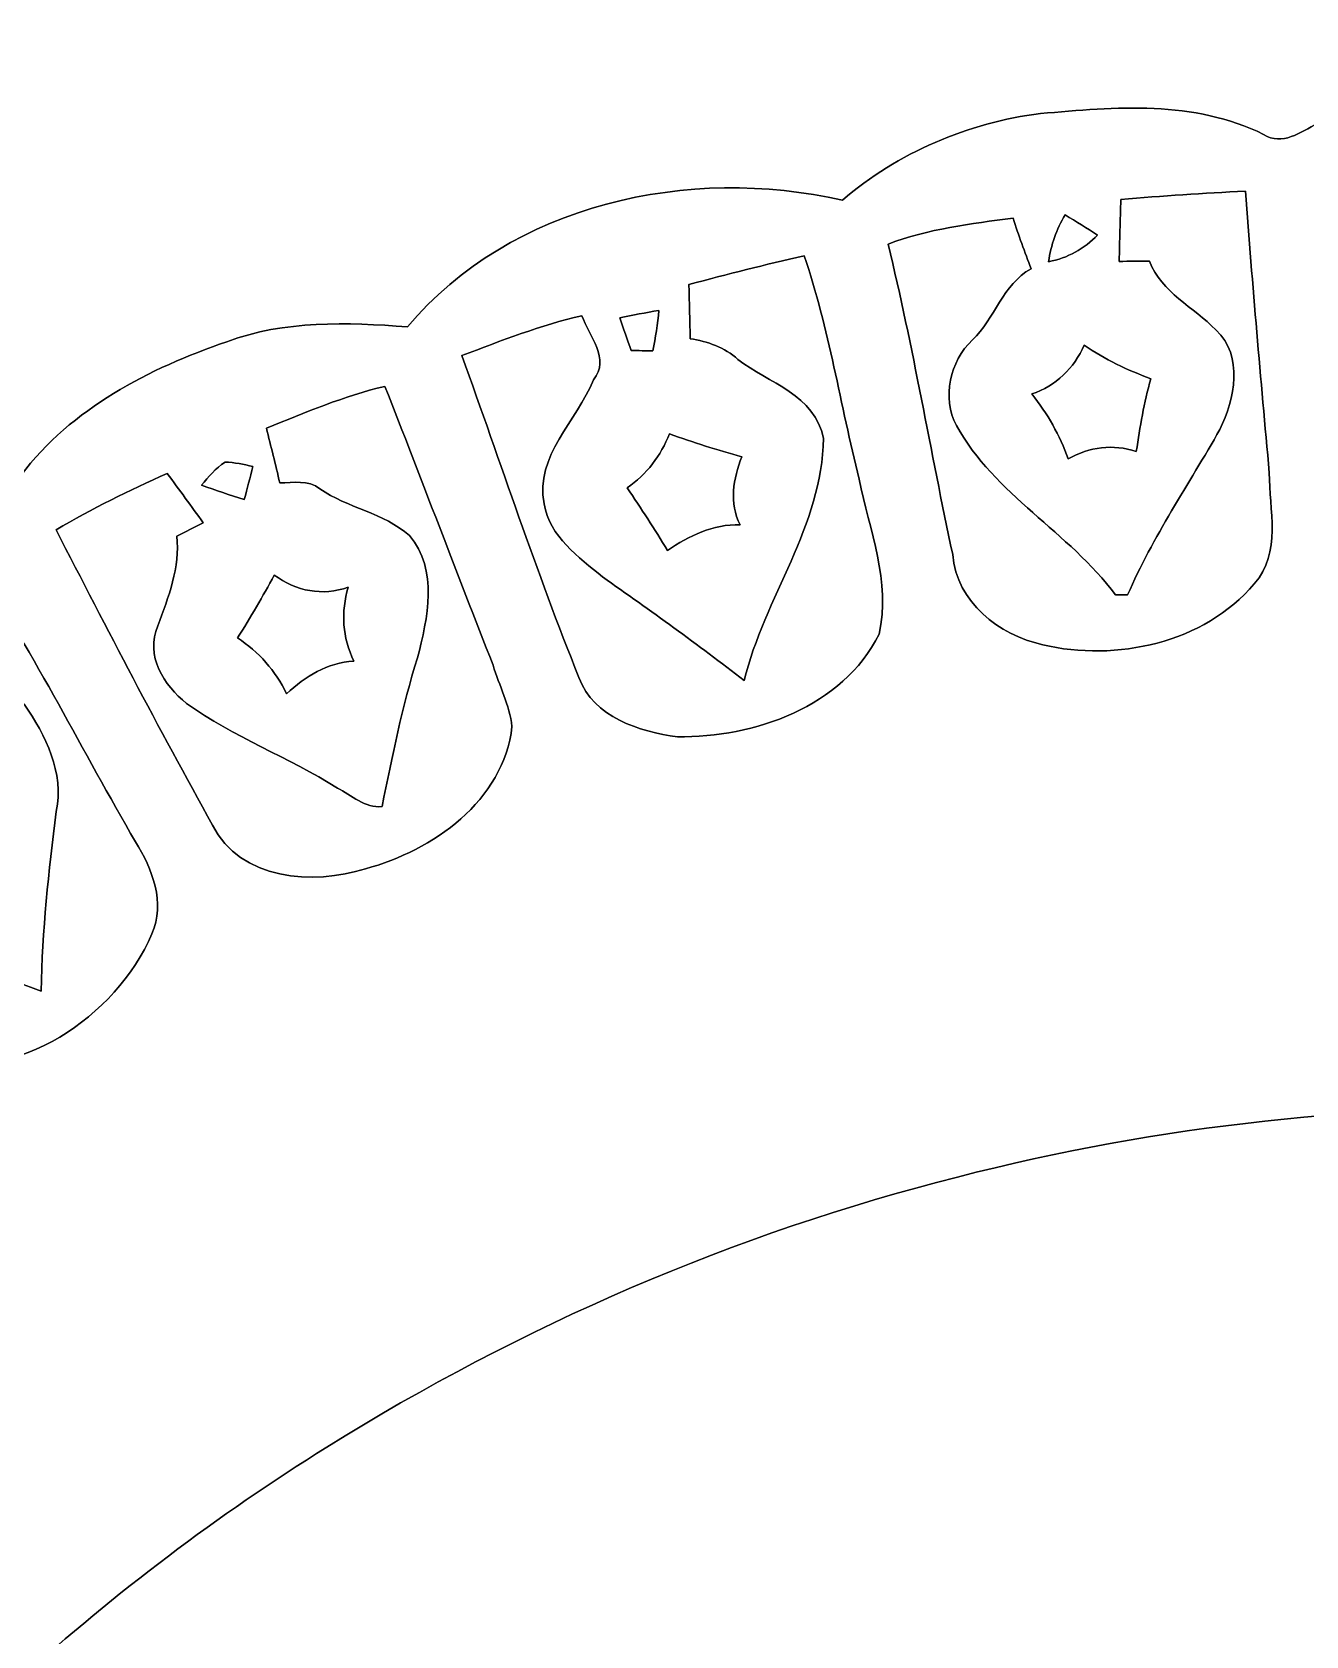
# Model space of a CAD drawing. Header units: centimetres. Extents: x -16.8 to 16.8, y -16.7 to 16.7.
# Drawn here: x -9.51 to -1.28, y -4.06 to 6.31 of the extents above; entities that cross this region are included whole.
import ezdxf

# ---------------------------------------------------------------- set-up
doc = ezdxf.new("R2010")
doc.units = ezdxf.units.CM
doc.header["$MEASUREMENT"] = 0
doc.layers.add('Layer 1', color=7, linetype='Continuous')

msp = doc.modelspace()

# ---------------------------------------------------------------- linework, layer by layer
at = {"layer": 'Layer 1', "color": 7}
for points, knots in [([(-16.77458, 16.66875), (-16.77458, 16.66875), (16.77458, 16.66875), (16.77458, 16.66875), (16.77458, 16.66875), (16.77458, 16.66875), (16.77458, -16.66875), (16.77458, -16.66875), (16.77458, -16.66875), (16.77458, -16.66875), (-16.77458, -16.66875), (-16.77458, -16.66875), (-16.77458, -16.66875), (-16.77458, -16.66875), (-16.77458, 16.66875), (-16.77458, 16.66875), (-16.77458, 16.66875), (-16.77458, 16.66875), (-16.77458, 16.66875), (-16.77458, 16.66875)], [0, 0, 0, 0, 0.16666667, 0.16666667, 0.16666667, 0.16666667, 0.33333333, 0.33333333, 0.33333333, 0.33333333, 0.5, 0.5, 0.5, 0.5, 0.66666667, 0.66666667, 0.66666667, 0.66666667, 1, 1, 1, 1]), ([(-1.20721, 5.71535), (-1.31269, 5.65961), (-1.43439, 5.56824), (-1.55399, 5.6448), (-1.55399, 5.6448), (-1.9999, 5.86669), (-2.5146, 5.82366), (-2.99473, 5.77921), (-2.99473, 5.77921), (-3.46393, 5.72206), (-3.91583, 5.52768), (-4.27426, 5.21935), (-4.27426, 5.21935), (-5.26133, 5.44618), (-6.41279, 5.19853), (-7.08343, 4.40196), (-7.08343, 4.40196), (-7.47324, 4.42948), (-7.87823, 4.44571), (-8.24971, 4.30495), (-8.24971, 4.30495), (-8.75206, 4.13456), (-9.25513, 3.87385), (-9.58039, 3.44205), (-9.58039, 3.44205), (-9.66223, 3.36303), (-9.71374, 3.21416), (-9.84779, 3.21663), (-9.84779, 3.21663), (-10.82322, 3.18276), (-11.7856, 2.58727), (-12.192, 1.68945), (-12.192, 1.68945), (-12.72893, 1.66652), (-13.19636, 1.37089), (-13.6017, 1.04316), (-13.6017, 1.04316), (-13.97247, 0.73413), (-14.25363, 0.32067), (-14.39651, -0.14146), (-14.39651, -0.14146), (-14.82196, -0.26388), (-15.22095, -0.48401), (-15.52787, -0.80574), (-15.52787, -0.80574), (-15.92192, -1.21038), (-16.28034, -1.71344), (-16.29728, -2.29835), (-16.29728, -2.29835), (-14.87805, -3.39337), (-13.46235, -4.49298), (-12.04348, -5.58835), (-12.04348, -5.58835), (-11.80148, -5.78379), (-11.55383, -5.97323), (-11.28889, -6.13692), (-11.28889, -6.13692), (-10.25172, -4.84681), (-9.01136, -3.71334), (-7.60483, -2.83704), (-7.60483, -2.83704), (-6.34753, -2.05211), (-4.96958, -1.45521), (-3.53201, -1.0922), (-3.53201, -1.0922), (-0.92251, -0.41769), (1.87537, -0.51823), (4.43865, -1.34232), (4.43865, -1.34232), (6.58954, -2.02353), (8.56721, -3.23744), (10.16071, -4.83235), (10.16071, -4.83235), (10.59744, -5.23593), (10.95869, -5.71077), (11.36897, -6.13974), (11.36897, -6.13974), (12.95365, -4.94418), (14.50904, -3.70911), (16.08737, -2.50472), (16.08737, -2.50472), (16.19462, -2.39536), (16.37982, -2.28776), (16.34137, -2.11138), (16.34137, -2.11138), (16.22989, -1.4799), (15.78751, -0.96273), (15.30562, -0.56797), (15.30562, -0.56797), (15.06255, -0.35913), (14.7507, -0.26564), (14.46354, -0.13794), (14.46354, -0.13794), (14.32948, 0.07549), (14.27339, 0.33267), (14.11711, 0.53516), (14.11711, 0.53516), (13.72235, 1.04881), (13.18472, 1.48872), (12.54231, 1.6383), (12.54231, 1.6383), (12.39802, 1.68487), (12.21811, 1.68628), (12.1606, 1.85596), (12.1606, 1.85596), (11.76831, 2.51989), (11.0931, 2.99085), (10.35085, 3.17888), (10.35085, 3.17888), (10.17094, 3.22792), (9.97902, 3.18841), (9.80228, 3.2445), (9.80228, 3.2445), (9.66646, 3.34186), (9.58709, 3.4992), (9.47067, 3.61597), (9.47067, 3.61597), (9.30416, 3.8227), (9.06674, 3.95111), (8.83708, 4.07423), (8.83708, 4.07423), (8.51606, 4.23827), (8.17562, 4.38185), (7.81332, 4.41748), (7.81332, 4.41748), (7.58578, 4.439), (7.35259, 4.37515), (7.12858, 4.41925), (7.12858, 4.41925), (6.96207, 4.54201), (6.83507, 4.71276), (6.66221, 4.82741), (6.66221, 4.82741), (6.30802, 5.05989), (5.8995, 5.19571), (5.48569, 5.27368), (5.48569, 5.27368), (5.09446, 5.34705), (4.69865, 5.27473), (4.31059, 5.21688), (4.31059, 5.21688), (3.94864, 5.55907), (3.46216, 5.72876), (2.97674, 5.79579), (2.97674, 5.79579), (2.47156, 5.82436), (1.93675, 5.83988), (1.47426, 5.60246), (1.47426, 5.60246), (1.11972, 5.81695), (0.7179, 5.96971), (0.29916, 5.97535), (0.29916, 5.97535), (-0.20743, 5.98946), (-0.75883, 5.98558), (-1.20721, 5.71535)], [0, 0, 0, 0, 0.025, 0.025, 0.025, 0.025, 0.05, 0.05, 0.05, 0.05, 0.075, 0.075, 0.075, 0.075, 0.1, 0.1, 0.1, 0.1, 0.125, 0.125, 0.125, 0.125, 0.15, 0.15, 0.15, 0.15, 0.175, 0.175, 0.175, 0.175, 0.2, 0.2, 0.2, 0.2, 0.225, 0.225, 0.225, 0.225, 0.25, 0.25, 0.25, 0.25, 0.275, 0.275, 0.275, 0.275, 0.3, 0.3, 0.3, 0.3, 0.325, 0.325, 0.325, 0.325, 0.35, 0.35, 0.35, 0.35, 0.375, 0.375, 0.375, 0.375, 0.4, 0.4, 0.4, 0.4, 0.425, 0.425, 0.425, 0.425, 0.45, 0.45, 0.45, 0.45, 0.475, 0.475, 0.475, 0.475, 0.5, 0.5, 0.5, 0.5, 0.525, 0.525, 0.525, 0.525, 0.55, 0.55, 0.55, 0.55, 0.575, 0.575, 0.575, 0.575, 0.6, 0.6, 0.6, 0.6, 0.625, 0.625, 0.625, 0.625, 0.65, 0.65, 0.65, 0.65, 0.675, 0.675, 0.675, 0.675, 0.7, 0.7, 0.7, 0.7, 0.725, 0.725, 0.725, 0.725, 0.75, 0.75, 0.75, 0.75, 0.775, 0.775, 0.775, 0.775, 0.8, 0.8, 0.8, 0.8, 0.825, 0.825, 0.825, 0.825, 0.85, 0.85, 0.85, 0.85, 0.875, 0.875, 0.875, 0.875, 0.9, 0.9, 0.9, 0.9, 0.925, 0.925, 0.925, 0.925, 0.95, 0.95, 0.95, 0.95, 1, 1, 1, 1]), ([(-2.47615, 5.22534), (-2.20874, 5.24722), (-1.94063, 5.26556), (-1.67181, 5.27826), (-1.67181, 5.27826), (-1.62454, 4.67148), (-1.57339, 4.06471), (-1.51694, 3.45863), (-1.51694, 3.45863), (-1.51836, 3.22121), (-1.43581, 2.93934), (-1.61396, 2.74214), (-1.61396, 2.74214), (-1.93675, 2.35761), (-2.50754, 2.23555), (-2.98062, 2.34738), (-2.98062, 2.34738), (-3.26461, 2.41124), (-3.53589, 2.6229), (-3.562, 2.93017), (-3.562, 2.93017), (-3.70523, 3.59763), (-3.81811, 4.27214), (-3.97863, 4.93642), (-3.97863, 4.93642), (-3.72039, 5.03449), (-3.44417, 5.06801), (-3.17218, 5.10364), (-3.17218, 5.10364), (-3.13655, 4.99357), (-3.09633, 4.88527), (-3.05576, 4.77661), (-3.05576, 4.77661), (-3.23921, 4.67501), (-3.28965, 4.45699), (-3.43464, 4.31659), (-3.43464, 4.31659), (-3.58069, 4.17865), (-3.63326, 3.94406), (-3.53766, 3.76449), (-3.53766, 3.76449), (-3.29212, 3.31646), (-2.81058, 3.07587), (-2.51072, 2.66982), (-2.51072, 2.66982), (-2.49132, 2.66982), (-2.45181, 2.66982), (-2.43205, 2.66982), (-2.43205, 2.66982), (-2.26942, 3.04518), (-2.03694, 3.38349), (-1.83621, 3.73839), (-1.83621, 3.73839), (-1.74131, 3.93735), (-1.68169, 4.21076), (-1.86161, 4.3815), (-1.86161, 4.3815), (-2.00589, 4.53037), (-2.21262, 4.6228), (-2.29129, 4.82671), (-2.29129, 4.82671), (-2.35656, 4.82671), (-2.42182, 4.82529), (-2.48638, 4.82424), (-2.48638, 4.82424), (-2.48356, 4.95794), (-2.48038, 5.09164), (-2.47615, 5.22534)], [0, 0, 0, 0, 0.05555556, 0.05555556, 0.05555556, 0.05555556, 0.11111111, 0.11111111, 0.11111111, 0.11111111, 0.16666667, 0.16666667, 0.16666667, 0.16666667, 0.22222222, 0.22222222, 0.22222222, 0.22222222, 0.27777778, 0.27777778, 0.27777778, 0.27777778, 0.33333333, 0.33333333, 0.33333333, 0.33333333, 0.38888889, 0.38888889, 0.38888889, 0.38888889, 0.44444444, 0.44444444, 0.44444444, 0.44444444, 0.5, 0.5, 0.5, 0.5, 0.55555556, 0.55555556, 0.55555556, 0.55555556, 0.61111111, 0.61111111, 0.61111111, 0.61111111, 0.66666667, 0.66666667, 0.66666667, 0.66666667, 0.72222222, 0.72222222, 0.72222222, 0.72222222, 0.77777778, 0.77777778, 0.77777778, 0.77777778, 0.83333333, 0.83333333, 0.83333333, 0.83333333, 0.88888889, 0.88888889, 0.88888889, 0.88888889, 1, 1, 1, 1]), ([(-2.94252, 4.82247), (-2.92735, 4.93007), (-2.89137, 5.03273), (-2.83528, 5.12516), (-2.83528, 5.12516), (-2.76507, 5.08212), (-2.69522, 5.03872), (-2.62573, 4.99427), (-2.62573, 4.99427), (-2.71251, 4.9082), (-2.8194, 4.84434), (-2.94252, 4.82247)], [0, 0, 0, 0, 0.25, 0.25, 0.25, 0.25, 0.5, 0.5, 0.5, 0.5, 1, 1, 1, 1]), ([(-5.26627, 4.67501), (-5.01932, 4.74063), (-4.77097, 4.80378), (-4.52155, 4.86093), (-4.52155, 4.86093), (-4.35963, 4.39173), (-4.28837, 3.89678), (-4.1656, 3.41665), (-4.1656, 3.41665), (-4.10034, 3.08751), (-3.96064, 2.75378), (-4.03719, 2.41512), (-4.03719, 2.41512), (-4.27461, 1.94486), (-4.84258, 1.7466), (-5.34, 1.75295), (-5.34, 1.75295), (-5.58624, 1.78717), (-5.88222, 1.87713), (-5.9757, 2.13572), (-5.9757, 2.13572), (-6.25263, 2.81905), (-6.48053, 3.52213), (-6.73241, 4.21534), (-6.73241, 4.21534), (-6.47771, 4.31271), (-6.22265, 4.41219), (-5.9563, 4.47358), (-5.9563, 4.47358), (-5.91326, 4.34164), (-5.76898, 4.19453), (-5.88257, 4.06012), (-5.88257, 4.06012), (-5.9877, 3.79271), (-6.26286, 3.56941), (-6.20078, 3.2579), (-6.20078, 3.2579), (-6.1655, 3.04694), (-5.97782, 2.91183), (-5.82366, 2.78589), (-5.82366, 2.78589), (-5.51462, 2.56893), (-5.20806, 2.34809), (-4.90926, 2.11631), (-4.90926, 2.11631), (-4.77802, 2.65148), (-4.40267, 3.1175), (-4.39738, 3.68159), (-4.39738, 3.68159), (-4.45029, 3.95958), (-4.75227, 4.04036), (-4.94912, 4.19065), (-4.94912, 4.19065), (-5.03484, 4.27143), (-5.14491, 4.30601), (-5.25815, 4.3247), (-5.25815, 4.3247), (-5.25921, 4.44147), (-5.26203, 4.55895), (-5.26627, 4.67501)], [0, 0, 0, 0, 0.0625, 0.0625, 0.0625, 0.0625, 0.125, 0.125, 0.125, 0.125, 0.1875, 0.1875, 0.1875, 0.1875, 0.25, 0.25, 0.25, 0.25, 0.3125, 0.3125, 0.3125, 0.3125, 0.375, 0.375, 0.375, 0.375, 0.4375, 0.4375, 0.4375, 0.4375, 0.5, 0.5, 0.5, 0.5, 0.5625, 0.5625, 0.5625, 0.5625, 0.625, 0.625, 0.625, 0.625, 0.6875, 0.6875, 0.6875, 0.6875, 0.75, 0.75, 0.75, 0.75, 0.8125, 0.8125, 0.8125, 0.8125, 0.875, 0.875, 0.875, 0.875, 1, 1, 1, 1]), ([(-5.71253, 4.46052), (-5.62857, 4.47746), (-5.54426, 4.49333), (-5.45959, 4.50744), (-5.45959, 4.50744), (-5.46841, 4.41995), (-5.48181, 4.33282), (-5.49804, 4.24603), (-5.49804, 4.24603), (-5.53332, 4.24674), (-5.60352, 4.24815), (-5.6388, 4.24921), (-5.6388, 4.24921), (-5.6642, 4.31941), (-5.68889, 4.38997), (-5.71253, 4.46052)], [0, 0, 0, 0, 0.2, 0.2, 0.2, 0.2, 0.4, 0.4, 0.4, 0.4, 0.6, 0.6, 0.6, 0.6, 1, 1, 1, 1]), ([(-2.71251, 4.28308), (-2.57951, 4.19029), (-2.43346, 4.12221), (-2.28141, 4.06612), (-2.28141, 4.06612), (-2.32833, 3.91301), (-2.35091, 3.75461), (-2.37596, 3.59692), (-2.37596, 3.59692), (-2.52483, 3.64419), (-2.68041, 3.62797), (-2.81517, 3.54824), (-2.81517, 3.54824), (-2.87126, 3.70064), (-2.94887, 3.84175), (-3.05118, 3.96769), (-3.05118, 3.96769), (-2.89595, 4.02096), (-2.77813, 4.13385), (-2.71251, 4.28308)], [0, 0, 0, 0, 0.16666667, 0.16666667, 0.16666667, 0.16666667, 0.33333333, 0.33333333, 0.33333333, 0.33333333, 0.5, 0.5, 0.5, 0.5, 0.66666667, 0.66666667, 0.66666667, 0.66666667, 1, 1, 1, 1]), ([(-7.99465, 3.74721), (-7.74277, 3.84634), (-7.49406, 3.95605), (-7.22912, 4.01673), (-7.22912, 4.01673), (-6.99347, 3.41701), (-6.76593, 2.81446), (-6.53062, 2.21474), (-6.53062, 2.21474), (-6.49217, 2.08386), (-6.42232, 1.95721), (-6.40856, 1.81928), (-6.40856, 1.81928), (-6.46183, 1.33985), (-6.92009, 1.016), (-7.35542, 0.90029), (-7.35542, 0.90029), (-7.6902, 0.79269), (-8.16681, 0.82691), (-8.34214, 1.18181), (-8.34214, 1.18181), (-8.69244, 1.8101), (-9.02406, 2.44934), (-9.3532, 3.08963), (-9.3532, 3.08963), (-9.12248, 3.22721), (-8.88012, 3.34469), (-8.63494, 3.4544), (-8.63494, 3.4544), (-8.55804, 3.34821), (-8.47901, 3.24238), (-8.40281, 3.13514), (-8.40281, 3.13514), (-8.45996, 3.10656), (-8.51676, 3.07834), (-8.57356, 3.04976), (-8.57356, 3.04976), (-8.55133, 2.84656), (-8.62753, 2.65642), (-8.69597, 2.4698), (-8.69597, 2.4698), (-8.77958, 2.27824), (-8.65576, 2.08386), (-8.51076, 1.9685), (-8.51076, 1.9685), (-8.20773, 1.74907), (-7.85036, 1.62313), (-7.53639, 1.42028), (-7.53639, 1.42028), (-7.44467, 1.38112), (-7.35753, 1.28588), (-7.24747, 1.30316), (-7.24747, 1.30316), (-7.1822, 1.62525), (-7.11764, 1.94804), (-7.01957, 2.26201), (-7.01957, 2.26201), (-6.95149, 2.51848), (-6.8834, 2.83175), (-7.07143, 3.05364), (-7.07143, 3.05364), (-7.23688, 3.20075), (-7.46972, 3.23039), (-7.64928, 3.35527), (-7.64928, 3.35527), (-7.72407, 3.41454), (-7.82179, 3.39372), (-7.90893, 3.39302), (-7.90893, 3.39302), (-7.93503, 3.5119), (-7.96572, 3.62903), (-7.99465, 3.74721)], [0, 0, 0, 0, 0.05263158, 0.05263158, 0.05263158, 0.05263158, 0.10526316, 0.10526316, 0.10526316, 0.10526316, 0.15789474, 0.15789474, 0.15789474, 0.15789474, 0.21052632, 0.21052632, 0.21052632, 0.21052632, 0.26315789, 0.26315789, 0.26315789, 0.26315789, 0.31578947, 0.31578947, 0.31578947, 0.31578947, 0.36842105, 0.36842105, 0.36842105, 0.36842105, 0.42105263, 0.42105263, 0.42105263, 0.42105263, 0.47368421, 0.47368421, 0.47368421, 0.47368421, 0.52631579, 0.52631579, 0.52631579, 0.52631579, 0.57894737, 0.57894737, 0.57894737, 0.57894737, 0.63157895, 0.63157895, 0.63157895, 0.63157895, 0.68421053, 0.68421053, 0.68421053, 0.68421053, 0.73684211, 0.73684211, 0.73684211, 0.73684211, 0.78947368, 0.78947368, 0.78947368, 0.78947368, 0.84210526, 0.84210526, 0.84210526, 0.84210526, 0.89473684, 0.89473684, 0.89473684, 0.89473684, 1, 1, 1, 1]), ([(-5.3915, 3.71052), (-5.23804, 3.65372), (-5.08176, 3.60574), (-4.92372, 3.562), (-4.92372, 3.562), (-4.97911, 3.41877), (-5.00698, 3.26496), (-4.93501, 3.12173), (-4.93501, 3.12173), (-5.10963, 3.12879), (-5.2645, 3.05082), (-5.40456, 2.95663), (-5.40456, 2.95663), (-5.48711, 3.09457), (-5.57495, 3.22862), (-5.6642, 3.36127), (-5.6642, 3.36127), (-5.53967, 3.4484), (-5.44618, 3.5687), (-5.3915, 3.71052)], [0, 0, 0, 0, 0.16666667, 0.16666667, 0.16666667, 0.16666667, 0.33333333, 0.33333333, 0.33333333, 0.33333333, 0.5, 0.5, 0.5, 0.5, 0.66666667, 0.66666667, 0.66666667, 0.66666667, 1, 1, 1, 1]), ([(-8.26206, 3.52672), (-8.20138, 3.52707), (-8.14176, 3.51155), (-8.08214, 3.49991), (-8.08214, 3.49991), (-8.10048, 3.42829), (-8.11883, 3.35668), (-8.13753, 3.28507), (-8.13753, 3.28507), (-8.23172, 3.31576), (-8.32273, 3.34469), (-8.41481, 3.37855), (-8.41481, 3.37855), (-8.36718, 3.43076), (-8.32344, 3.48933), (-8.26206, 3.52672)], [0, 0, 0, 0, 0.2, 0.2, 0.2, 0.2, 0.4, 0.4, 0.4, 0.4, 0.6, 0.6, 0.6, 0.6, 1, 1, 1, 1]), ([(-10.53712, 2.44299), (-10.31346, 2.57986), (-10.08803, 2.71427), (-9.85979, 2.84409), (-9.85979, 2.84409), (-9.48831, 2.27259), (-9.18139, 1.66299), (-8.83991, 1.0735), (-8.83991, 1.0735), (-8.73266, 0.90276), (-8.64517, 0.67733), (-8.73372, 0.48048), (-8.73372, 0.48048), (-8.9729, -0.06879), (-9.59485, -0.47061), (-10.20233, -0.35878), (-10.20233, -0.35878), (-10.51031, -0.24765), (-10.662, 0.05574), (-10.84509, 0.30233), (-10.84509, 0.30233), (-11.14884, 0.75001), (-11.50303, 1.16346), (-11.78489, 1.62595), (-11.78489, 1.62595), (-11.57217, 1.78717), (-11.35168, 1.93781), (-11.12626, 2.08068), (-11.12626, 2.08068), (-11.05359, 1.99672), (-10.96504, 1.92158), (-10.91424, 1.82139), (-10.91424, 1.82139), (-10.94423, 1.71909), (-10.9922, 1.61996), (-10.98832, 1.51059), (-10.98832, 1.51059), (-10.98973, 1.32821), (-11.06558, 1.15288), (-11.05817, 0.97049), (-11.05817, 0.97049), (-11.01831, 0.72708), (-10.77524, 0.59231), (-10.56675, 0.51118), (-10.56675, 0.51118), (-10.19457, 0.37782), (-9.81992, 0.24941), (-9.44986, 0.10971), (-9.44986, 0.10971), (-9.44386, 0.49848), (-9.39976, 0.88406), (-9.35214, 1.26929), (-9.35214, 1.26929), (-9.29958, 1.52224), (-9.42093, 1.76177), (-9.55957, 1.96321), (-9.55957, 1.96321), (-9.78076, 1.98896), (-10.03441, 1.98508), (-10.19704, 2.16394), (-10.19704, 2.16394), (-10.26654, 2.14348), (-10.33568, 2.12196), (-10.40483, 2.10079), (-10.40483, 2.10079), (-10.44399, 2.21686), (-10.49091, 2.32974), (-10.53712, 2.44299)], [0, 0, 0, 0, 0.05555556, 0.05555556, 0.05555556, 0.05555556, 0.11111111, 0.11111111, 0.11111111, 0.11111111, 0.16666667, 0.16666667, 0.16666667, 0.16666667, 0.22222222, 0.22222222, 0.22222222, 0.22222222, 0.27777778, 0.27777778, 0.27777778, 0.27777778, 0.33333333, 0.33333333, 0.33333333, 0.33333333, 0.38888889, 0.38888889, 0.38888889, 0.38888889, 0.44444444, 0.44444444, 0.44444444, 0.44444444, 0.5, 0.5, 0.5, 0.5, 0.55555556, 0.55555556, 0.55555556, 0.55555556, 0.61111111, 0.61111111, 0.61111111, 0.61111111, 0.66666667, 0.66666667, 0.66666667, 0.66666667, 0.72222222, 0.72222222, 0.72222222, 0.72222222, 0.77777778, 0.77777778, 0.77777778, 0.77777778, 0.83333333, 0.83333333, 0.83333333, 0.83333333, 0.88888889, 0.88888889, 0.88888889, 0.88888889, 1, 1, 1, 1]), ([(-7.9442, 2.79753), (-7.8038, 2.69346), (-7.63235, 2.65994), (-7.46584, 2.71992), (-7.46584, 2.71992), (-7.51381, 2.5594), (-7.50464, 2.39254), (-7.4295, 2.2419), (-7.4295, 2.2419), (-7.6013, 2.23273), (-7.74312, 2.14313), (-7.86412, 2.03094), (-7.86412, 2.03094), (-7.93503, 2.17911), (-8.04474, 2.30188), (-8.18162, 2.39183), (-8.18162, 2.39183), (-8.09625, 2.52377), (-8.01864, 2.65994), (-7.9442, 2.79753)], [0, 0, 0, 0, 0.16666667, 0.16666667, 0.16666667, 0.16666667, 0.33333333, 0.33333333, 0.33333333, 0.33333333, 0.5, 0.5, 0.5, 0.5, 0.66666667, 0.66666667, 0.66666667, 0.66666667, 1, 1, 1, 1])]:
    msp.add_open_spline(points, degree=3, knots=knots, dxfattribs=at)
at = {"layer": 'Layer 1', "color": 251}
for points, knots in [([(-1.20721, 5.71535), (-0.75883, 5.98558), (-0.20743, 5.98946), (0.29916, 5.97535), (0.29916, 5.97535), (0.7179, 5.96971), (1.11972, 5.81695), (1.47426, 5.60246), (1.47426, 5.60246), (1.93675, 5.83988), (2.47156, 5.82436), (2.97674, 5.79579), (2.97674, 5.79579), (3.46216, 5.72876), (3.94864, 5.55907), (4.31059, 5.21688), (4.31059, 5.21688), (4.69865, 5.27473), (5.09446, 5.34705), (5.48569, 5.27368), (5.48569, 5.27368), (5.8995, 5.19571), (6.30802, 5.05989), (6.66221, 4.82741), (6.66221, 4.82741), (6.83507, 4.71276), (6.96207, 4.54201), (7.12858, 4.41925), (7.12858, 4.41925), (7.35259, 4.37515), (7.58578, 4.439), (7.81332, 4.41748), (7.81332, 4.41748), (8.17562, 4.38185), (8.51606, 4.23827), (8.83708, 4.07423), (8.83708, 4.07423), (9.06674, 3.95111), (9.30416, 3.8227), (9.47067, 3.61597), (9.47067, 3.61597), (9.58709, 3.4992), (9.66646, 3.34186), (9.80228, 3.2445), (9.80228, 3.2445), (9.97902, 3.18841), (10.17094, 3.22792), (10.35085, 3.17888), (10.35085, 3.17888), (11.0931, 2.99085), (11.76831, 2.51989), (12.1606, 1.85596), (12.1606, 1.85596), (12.21811, 1.68628), (12.39802, 1.68487), (12.54231, 1.6383), (12.54231, 1.6383), (13.18472, 1.48872), (13.72235, 1.04881), (14.11711, 0.53516), (14.11711, 0.53516), (14.27339, 0.33267), (14.32948, 0.07549), (14.46354, -0.13794), (14.46354, -0.13794), (14.7507, -0.26564), (15.06255, -0.35913), (15.30562, -0.56797), (15.30562, -0.56797), (15.78751, -0.96273), (16.22989, -1.4799), (16.34137, -2.11138), (16.34137, -2.11138), (16.37982, -2.28776), (16.19462, -2.39536), (16.08737, -2.50472), (16.08737, -2.50472), (14.50904, -3.70911), (12.95365, -4.94418), (11.36897, -6.13974), (11.36897, -6.13974), (10.95869, -5.71077), (10.59744, -5.23593), (10.16071, -4.83235), (10.16071, -4.83235), (8.56721, -3.23744), (6.58954, -2.02353), (4.43865, -1.34232), (4.43865, -1.34232), (1.87537, -0.51823), (-0.92251, -0.41769), (-3.53201, -1.0922), (-3.53201, -1.0922), (-4.96958, -1.45521), (-6.34753, -2.05211), (-7.60483, -2.83704), (-7.60483, -2.83704), (-9.01136, -3.71334), (-10.25172, -4.84681), (-11.28889, -6.13692), (-11.28889, -6.13692), (-11.55383, -5.97323), (-11.80148, -5.78379), (-12.04348, -5.58835), (-12.04348, -5.58835), (-13.46235, -4.49298), (-14.87805, -3.39337), (-16.29728, -2.29835), (-16.29728, -2.29835), (-16.28034, -1.71344), (-15.92192, -1.21038), (-15.52787, -0.80574), (-15.52787, -0.80574), (-15.22095, -0.48401), (-14.82196, -0.26388), (-14.39651, -0.14146), (-14.39651, -0.14146), (-14.25363, 0.32067), (-13.97247, 0.73413), (-13.6017, 1.04316), (-13.6017, 1.04316), (-13.19636, 1.37089), (-12.72893, 1.66652), (-12.192, 1.68945), (-12.192, 1.68945), (-11.7856, 2.58727), (-10.82322, 3.18276), (-9.84779, 3.21663), (-9.84779, 3.21663), (-9.71374, 3.21416), (-9.66223, 3.36303), (-9.58039, 3.44205), (-9.58039, 3.44205), (-9.25513, 3.87385), (-8.75206, 4.13456), (-8.24971, 4.30495), (-8.24971, 4.30495), (-7.87823, 4.44571), (-7.47324, 4.42948), (-7.08343, 4.40196), (-7.08343, 4.40196), (-6.41279, 5.19853), (-5.26133, 5.44618), (-4.27426, 5.21935), (-4.27426, 5.21935), (-3.91583, 5.52768), (-3.46393, 5.72206), (-2.99473, 5.77921), (-2.99473, 5.77921), (-2.5146, 5.82366), (-1.9999, 5.86669), (-1.55399, 5.6448), (-1.55399, 5.6448), (-1.43439, 5.56824), (-1.31269, 5.65961), (-1.20721, 5.71535), (-1.20721, 5.71535), (-1.20721, 5.71535), (-1.20721, 5.71535), (-1.20721, 5.71535)], [0, 0, 0, 0, 0.02439024, 0.02439024, 0.02439024, 0.02439024, 0.04878049, 0.04878049, 0.04878049, 0.04878049, 0.07317073, 0.07317073, 0.07317073, 0.07317073, 0.09756098, 0.09756098, 0.09756098, 0.09756098, 0.12195122, 0.12195122, 0.12195122, 0.12195122, 0.14634146, 0.14634146, 0.14634146, 0.14634146, 0.17073171, 0.17073171, 0.17073171, 0.17073171, 0.19512195, 0.19512195, 0.19512195, 0.19512195, 0.2195122, 0.2195122, 0.2195122, 0.2195122, 0.24390244, 0.24390244, 0.24390244, 0.24390244, 0.26829268, 0.26829268, 0.26829268, 0.26829268, 0.29268293, 0.29268293, 0.29268293, 0.29268293, 0.31707317, 0.31707317, 0.31707317, 0.31707317, 0.34146341, 0.34146341, 0.34146341, 0.34146341, 0.36585366, 0.36585366, 0.36585366, 0.36585366, 0.3902439, 0.3902439, 0.3902439, 0.3902439, 0.41463415, 0.41463415, 0.41463415, 0.41463415, 0.43902439, 0.43902439, 0.43902439, 0.43902439, 0.46341463, 0.46341463, 0.46341463, 0.46341463, 0.48780488, 0.48780488, 0.48780488, 0.48780488, 0.51219512, 0.51219512, 0.51219512, 0.51219512, 0.53658537, 0.53658537, 0.53658537, 0.53658537, 0.56097561, 0.56097561, 0.56097561, 0.56097561, 0.58536585, 0.58536585, 0.58536585, 0.58536585, 0.6097561, 0.6097561, 0.6097561, 0.6097561, 0.63414634, 0.63414634, 0.63414634, 0.63414634, 0.65853659, 0.65853659, 0.65853659, 0.65853659, 0.68292683, 0.68292683, 0.68292683, 0.68292683, 0.70731707, 0.70731707, 0.70731707, 0.70731707, 0.73170732, 0.73170732, 0.73170732, 0.73170732, 0.75609756, 0.75609756, 0.75609756, 0.75609756, 0.7804878, 0.7804878, 0.7804878, 0.7804878, 0.80487805, 0.80487805, 0.80487805, 0.80487805, 0.82926829, 0.82926829, 0.82926829, 0.82926829, 0.85365854, 0.85365854, 0.85365854, 0.85365854, 0.87804878, 0.87804878, 0.87804878, 0.87804878, 0.90243902, 0.90243902, 0.90243902, 0.90243902, 0.92682927, 0.92682927, 0.92682927, 0.92682927, 0.95121951, 0.95121951, 0.95121951, 0.95121951, 1, 1, 1, 1]), ([(-2.47615, 5.22534), (-2.48038, 5.09164), (-2.48356, 4.95794), (-2.48638, 4.82424), (-2.48638, 4.82424), (-2.42182, 4.82529), (-2.35656, 4.82671), (-2.29129, 4.82671), (-2.29129, 4.82671), (-2.21262, 4.6228), (-2.00589, 4.53037), (-1.86161, 4.3815), (-1.86161, 4.3815), (-1.68169, 4.21076), (-1.74131, 3.93735), (-1.83621, 3.73839), (-1.83621, 3.73839), (-2.03694, 3.38349), (-2.26942, 3.04518), (-2.43205, 2.66982), (-2.43205, 2.66982), (-2.45181, 2.66982), (-2.49132, 2.66982), (-2.51072, 2.66982), (-2.51072, 2.66982), (-2.81058, 3.07587), (-3.29212, 3.31646), (-3.53766, 3.76449), (-3.53766, 3.76449), (-3.63326, 3.94406), (-3.58069, 4.17865), (-3.43464, 4.31659), (-3.43464, 4.31659), (-3.28965, 4.45699), (-3.23921, 4.67501), (-3.05576, 4.77661), (-3.05576, 4.77661), (-3.09633, 4.88527), (-3.13655, 4.99357), (-3.17218, 5.10364), (-3.17218, 5.10364), (-3.44417, 5.06801), (-3.72039, 5.03449), (-3.97863, 4.93642), (-3.97863, 4.93642), (-3.81811, 4.27214), (-3.70523, 3.59763), (-3.562, 2.93017), (-3.562, 2.93017), (-3.53589, 2.6229), (-3.26461, 2.41124), (-2.98062, 2.34738), (-2.98062, 2.34738), (-2.50754, 2.23555), (-1.93675, 2.35761), (-1.61396, 2.74214), (-1.61396, 2.74214), (-1.43581, 2.93934), (-1.51836, 3.22121), (-1.51694, 3.45863), (-1.51694, 3.45863), (-1.57339, 4.06471), (-1.62454, 4.67148), (-1.67181, 5.27826), (-1.67181, 5.27826), (-1.94063, 5.26556), (-2.20874, 5.24722), (-2.47615, 5.22534), (-2.47615, 5.22534), (-2.47615, 5.22534), (-2.47615, 5.22534), (-2.47615, 5.22534)], [0, 0, 0, 0, 0.05263158, 0.05263158, 0.05263158, 0.05263158, 0.10526316, 0.10526316, 0.10526316, 0.10526316, 0.15789474, 0.15789474, 0.15789474, 0.15789474, 0.21052632, 0.21052632, 0.21052632, 0.21052632, 0.26315789, 0.26315789, 0.26315789, 0.26315789, 0.31578947, 0.31578947, 0.31578947, 0.31578947, 0.36842105, 0.36842105, 0.36842105, 0.36842105, 0.42105263, 0.42105263, 0.42105263, 0.42105263, 0.47368421, 0.47368421, 0.47368421, 0.47368421, 0.52631579, 0.52631579, 0.52631579, 0.52631579, 0.57894737, 0.57894737, 0.57894737, 0.57894737, 0.63157895, 0.63157895, 0.63157895, 0.63157895, 0.68421053, 0.68421053, 0.68421053, 0.68421053, 0.73684211, 0.73684211, 0.73684211, 0.73684211, 0.78947368, 0.78947368, 0.78947368, 0.78947368, 0.84210526, 0.84210526, 0.84210526, 0.84210526, 0.89473684, 0.89473684, 0.89473684, 0.89473684, 1, 1, 1, 1]), ([(-2.94252, 4.82247), (-2.8194, 4.84434), (-2.71251, 4.9082), (-2.62573, 4.99427), (-2.62573, 4.99427), (-2.69522, 5.03872), (-2.76507, 5.08212), (-2.83528, 5.12516), (-2.83528, 5.12516), (-2.89137, 5.03273), (-2.92735, 4.93007), (-2.94252, 4.82247), (-2.94252, 4.82247), (-2.94252, 4.82247), (-2.94252, 4.82247), (-2.94252, 4.82247)], [0, 0, 0, 0, 0.2, 0.2, 0.2, 0.2, 0.4, 0.4, 0.4, 0.4, 0.6, 0.6, 0.6, 0.6, 1, 1, 1, 1]), ([(-5.26627, 4.67501), (-5.26203, 4.55895), (-5.25921, 4.44147), (-5.25815, 4.3247), (-5.25815, 4.3247), (-5.14491, 4.30601), (-5.03484, 4.27143), (-4.94912, 4.19065), (-4.94912, 4.19065), (-4.75227, 4.04036), (-4.45029, 3.95958), (-4.39738, 3.68159), (-4.39738, 3.68159), (-4.40267, 3.1175), (-4.77802, 2.65148), (-4.90926, 2.11631), (-4.90926, 2.11631), (-5.20806, 2.34809), (-5.51462, 2.56893), (-5.82366, 2.78589), (-5.82366, 2.78589), (-5.97782, 2.91183), (-6.1655, 3.04694), (-6.20078, 3.2579), (-6.20078, 3.2579), (-6.26286, 3.56941), (-5.9877, 3.79271), (-5.88257, 4.06012), (-5.88257, 4.06012), (-5.76898, 4.19453), (-5.91326, 4.34164), (-5.9563, 4.47358), (-5.9563, 4.47358), (-6.22265, 4.41219), (-6.47771, 4.31271), (-6.73241, 4.21534), (-6.73241, 4.21534), (-6.48053, 3.52213), (-6.25263, 2.81905), (-5.9757, 2.13572), (-5.9757, 2.13572), (-5.88222, 1.87713), (-5.58624, 1.78717), (-5.34, 1.75295), (-5.34, 1.75295), (-4.84258, 1.7466), (-4.27461, 1.94486), (-4.03719, 2.41512), (-4.03719, 2.41512), (-3.96064, 2.75378), (-4.10034, 3.08751), (-4.1656, 3.41665), (-4.1656, 3.41665), (-4.28837, 3.89678), (-4.35963, 4.39173), (-4.52155, 4.86093), (-4.52155, 4.86093), (-4.77097, 4.80378), (-5.01932, 4.74063), (-5.26627, 4.67501), (-5.26627, 4.67501), (-5.26627, 4.67501), (-5.26627, 4.67501), (-5.26627, 4.67501)], [0, 0, 0, 0, 0.05882353, 0.05882353, 0.05882353, 0.05882353, 0.11764706, 0.11764706, 0.11764706, 0.11764706, 0.17647059, 0.17647059, 0.17647059, 0.17647059, 0.23529412, 0.23529412, 0.23529412, 0.23529412, 0.29411765, 0.29411765, 0.29411765, 0.29411765, 0.35294118, 0.35294118, 0.35294118, 0.35294118, 0.41176471, 0.41176471, 0.41176471, 0.41176471, 0.47058824, 0.47058824, 0.47058824, 0.47058824, 0.52941176, 0.52941176, 0.52941176, 0.52941176, 0.58823529, 0.58823529, 0.58823529, 0.58823529, 0.64705882, 0.64705882, 0.64705882, 0.64705882, 0.70588235, 0.70588235, 0.70588235, 0.70588235, 0.76470588, 0.76470588, 0.76470588, 0.76470588, 0.82352941, 0.82352941, 0.82352941, 0.82352941, 0.88235294, 0.88235294, 0.88235294, 0.88235294, 1, 1, 1, 1]), ([(-5.71253, 4.46052), (-5.68889, 4.38997), (-5.6642, 4.31941), (-5.6388, 4.24921), (-5.6388, 4.24921), (-5.60352, 4.24815), (-5.53332, 4.24674), (-5.49804, 4.24603), (-5.49804, 4.24603), (-5.48181, 4.33282), (-5.46841, 4.41995), (-5.45959, 4.50744), (-5.45959, 4.50744), (-5.54426, 4.49333), (-5.62857, 4.47746), (-5.71253, 4.46052), (-5.71253, 4.46052), (-5.71253, 4.46052), (-5.71253, 4.46052), (-5.71253, 4.46052)], [0, 0, 0, 0, 0.16666667, 0.16666667, 0.16666667, 0.16666667, 0.33333333, 0.33333333, 0.33333333, 0.33333333, 0.5, 0.5, 0.5, 0.5, 0.66666667, 0.66666667, 0.66666667, 0.66666667, 1, 1, 1, 1]), ([(-2.71251, 4.28308), (-2.77813, 4.13385), (-2.89595, 4.02096), (-3.05118, 3.96769), (-3.05118, 3.96769), (-2.94887, 3.84175), (-2.87126, 3.70064), (-2.81517, 3.54824), (-2.81517, 3.54824), (-2.68041, 3.62797), (-2.52483, 3.64419), (-2.37596, 3.59692), (-2.37596, 3.59692), (-2.35091, 3.75461), (-2.32833, 3.91301), (-2.28141, 4.06612), (-2.28141, 4.06612), (-2.43346, 4.12221), (-2.57951, 4.19029), (-2.71251, 4.28308), (-2.71251, 4.28308), (-2.71251, 4.28308), (-2.71251, 4.28308), (-2.71251, 4.28308)], [0, 0, 0, 0, 0.14285714, 0.14285714, 0.14285714, 0.14285714, 0.28571429, 0.28571429, 0.28571429, 0.28571429, 0.42857143, 0.42857143, 0.42857143, 0.42857143, 0.57142857, 0.57142857, 0.57142857, 0.57142857, 0.71428571, 0.71428571, 0.71428571, 0.71428571, 1, 1, 1, 1]), ([(-7.99465, 3.74721), (-7.96572, 3.62903), (-7.93503, 3.5119), (-7.90893, 3.39302), (-7.90893, 3.39302), (-7.82179, 3.39372), (-7.72407, 3.41454), (-7.64928, 3.35527), (-7.64928, 3.35527), (-7.46972, 3.23039), (-7.23688, 3.20075), (-7.07143, 3.05364), (-7.07143, 3.05364), (-6.8834, 2.83175), (-6.95149, 2.51848), (-7.01957, 2.26201), (-7.01957, 2.26201), (-7.11764, 1.94804), (-7.1822, 1.62525), (-7.24747, 1.30316), (-7.24747, 1.30316), (-7.35753, 1.28588), (-7.44467, 1.38112), (-7.53639, 1.42028), (-7.53639, 1.42028), (-7.85036, 1.62313), (-8.20773, 1.74907), (-8.51076, 1.9685), (-8.51076, 1.9685), (-8.65576, 2.08386), (-8.77958, 2.27824), (-8.69597, 2.4698), (-8.69597, 2.4698), (-8.62753, 2.65642), (-8.55133, 2.84656), (-8.57356, 3.04976), (-8.57356, 3.04976), (-8.51676, 3.07834), (-8.45996, 3.10656), (-8.40281, 3.13514), (-8.40281, 3.13514), (-8.47901, 3.24238), (-8.55804, 3.34821), (-8.63494, 3.4544), (-8.63494, 3.4544), (-8.88012, 3.34469), (-9.12248, 3.22721), (-9.3532, 3.08963), (-9.3532, 3.08963), (-9.02406, 2.44934), (-8.69244, 1.8101), (-8.34214, 1.18181), (-8.34214, 1.18181), (-8.16681, 0.82691), (-7.6902, 0.79269), (-7.35542, 0.90029), (-7.35542, 0.90029), (-6.92009, 1.016), (-6.46183, 1.33985), (-6.40856, 1.81928), (-6.40856, 1.81928), (-6.42232, 1.95721), (-6.49217, 2.08386), (-6.53062, 2.21474), (-6.53062, 2.21474), (-6.76593, 2.81446), (-6.99347, 3.41701), (-7.22912, 4.01673), (-7.22912, 4.01673), (-7.49406, 3.95605), (-7.74277, 3.84634), (-7.99465, 3.74721), (-7.99465, 3.74721), (-7.99465, 3.74721), (-7.99465, 3.74721), (-7.99465, 3.74721)], [0, 0, 0, 0, 0.05, 0.05, 0.05, 0.05, 0.1, 0.1, 0.1, 0.1, 0.15, 0.15, 0.15, 0.15, 0.2, 0.2, 0.2, 0.2, 0.25, 0.25, 0.25, 0.25, 0.3, 0.3, 0.3, 0.3, 0.35, 0.35, 0.35, 0.35, 0.4, 0.4, 0.4, 0.4, 0.45, 0.45, 0.45, 0.45, 0.5, 0.5, 0.5, 0.5, 0.55, 0.55, 0.55, 0.55, 0.6, 0.6, 0.6, 0.6, 0.65, 0.65, 0.65, 0.65, 0.7, 0.7, 0.7, 0.7, 0.75, 0.75, 0.75, 0.75, 0.8, 0.8, 0.8, 0.8, 0.85, 0.85, 0.85, 0.85, 0.9, 0.9, 0.9, 0.9, 1, 1, 1, 1]), ([(-5.3915, 3.71052), (-5.44618, 3.5687), (-5.53967, 3.4484), (-5.6642, 3.36127), (-5.6642, 3.36127), (-5.57495, 3.22862), (-5.48711, 3.09457), (-5.40456, 2.95663), (-5.40456, 2.95663), (-5.2645, 3.05082), (-5.10963, 3.12879), (-4.93501, 3.12173), (-4.93501, 3.12173), (-5.00698, 3.26496), (-4.97911, 3.41877), (-4.92372, 3.562), (-4.92372, 3.562), (-5.08176, 3.60574), (-5.23804, 3.65372), (-5.3915, 3.71052), (-5.3915, 3.71052), (-5.3915, 3.71052), (-5.3915, 3.71052), (-5.3915, 3.71052)], [0, 0, 0, 0, 0.14285714, 0.14285714, 0.14285714, 0.14285714, 0.28571429, 0.28571429, 0.28571429, 0.28571429, 0.42857143, 0.42857143, 0.42857143, 0.42857143, 0.57142857, 0.57142857, 0.57142857, 0.57142857, 0.71428571, 0.71428571, 0.71428571, 0.71428571, 1, 1, 1, 1]), ([(-8.26206, 3.52672), (-8.32344, 3.48933), (-8.36718, 3.43076), (-8.41481, 3.37855), (-8.41481, 3.37855), (-8.32273, 3.34469), (-8.23172, 3.31576), (-8.13753, 3.28507), (-8.13753, 3.28507), (-8.11883, 3.35668), (-8.10048, 3.42829), (-8.08214, 3.49991), (-8.08214, 3.49991), (-8.14176, 3.51155), (-8.20138, 3.52707), (-8.26206, 3.52672), (-8.26206, 3.52672), (-8.26206, 3.52672), (-8.26206, 3.52672), (-8.26206, 3.52672)], [0, 0, 0, 0, 0.16666667, 0.16666667, 0.16666667, 0.16666667, 0.33333333, 0.33333333, 0.33333333, 0.33333333, 0.5, 0.5, 0.5, 0.5, 0.66666667, 0.66666667, 0.66666667, 0.66666667, 1, 1, 1, 1]), ([(-10.53712, 2.44299), (-10.49091, 2.32974), (-10.44399, 2.21686), (-10.40483, 2.10079), (-10.40483, 2.10079), (-10.33568, 2.12196), (-10.26654, 2.14348), (-10.19704, 2.16394), (-10.19704, 2.16394), (-10.03441, 1.98508), (-9.78076, 1.98896), (-9.55957, 1.96321), (-9.55957, 1.96321), (-9.42093, 1.76177), (-9.29958, 1.52224), (-9.35214, 1.26929), (-9.35214, 1.26929), (-9.39976, 0.88406), (-9.44386, 0.49848), (-9.44986, 0.10971), (-9.44986, 0.10971), (-9.81992, 0.24941), (-10.19457, 0.37782), (-10.56675, 0.51118), (-10.56675, 0.51118), (-10.77524, 0.59231), (-11.01831, 0.72708), (-11.05817, 0.97049), (-11.05817, 0.97049), (-11.06558, 1.15288), (-10.98973, 1.32821), (-10.98832, 1.51059), (-10.98832, 1.51059), (-10.9922, 1.61996), (-10.94423, 1.71909), (-10.91424, 1.82139), (-10.91424, 1.82139), (-10.96504, 1.92158), (-11.05359, 1.99672), (-11.12626, 2.08068), (-11.12626, 2.08068), (-11.35168, 1.93781), (-11.57217, 1.78717), (-11.78489, 1.62595), (-11.78489, 1.62595), (-11.50303, 1.16346), (-11.14884, 0.75001), (-10.84509, 0.30233), (-10.84509, 0.30233), (-10.662, 0.05574), (-10.51031, -0.24765), (-10.20233, -0.35878), (-10.20233, -0.35878), (-9.59485, -0.47061), (-8.9729, -0.06879), (-8.73372, 0.48048), (-8.73372, 0.48048), (-8.64517, 0.67733), (-8.73266, 0.90276), (-8.83991, 1.0735), (-8.83991, 1.0735), (-9.18139, 1.66299), (-9.48831, 2.27259), (-9.85979, 2.84409), (-9.85979, 2.84409), (-10.08803, 2.71427), (-10.31346, 2.57986), (-10.53712, 2.44299), (-10.53712, 2.44299), (-10.53712, 2.44299), (-10.53712, 2.44299), (-10.53712, 2.44299)], [0, 0, 0, 0, 0.05263158, 0.05263158, 0.05263158, 0.05263158, 0.10526316, 0.10526316, 0.10526316, 0.10526316, 0.15789474, 0.15789474, 0.15789474, 0.15789474, 0.21052632, 0.21052632, 0.21052632, 0.21052632, 0.26315789, 0.26315789, 0.26315789, 0.26315789, 0.31578947, 0.31578947, 0.31578947, 0.31578947, 0.36842105, 0.36842105, 0.36842105, 0.36842105, 0.42105263, 0.42105263, 0.42105263, 0.42105263, 0.47368421, 0.47368421, 0.47368421, 0.47368421, 0.52631579, 0.52631579, 0.52631579, 0.52631579, 0.57894737, 0.57894737, 0.57894737, 0.57894737, 0.63157895, 0.63157895, 0.63157895, 0.63157895, 0.68421053, 0.68421053, 0.68421053, 0.68421053, 0.73684211, 0.73684211, 0.73684211, 0.73684211, 0.78947368, 0.78947368, 0.78947368, 0.78947368, 0.84210526, 0.84210526, 0.84210526, 0.84210526, 0.89473684, 0.89473684, 0.89473684, 0.89473684, 1, 1, 1, 1]), ([(-7.9442, 2.79753), (-8.01864, 2.65994), (-8.09625, 2.52377), (-8.18162, 2.39183), (-8.18162, 2.39183), (-8.04474, 2.30188), (-7.93503, 2.17911), (-7.86412, 2.03094), (-7.86412, 2.03094), (-7.74312, 2.14313), (-7.6013, 2.23273), (-7.4295, 2.2419), (-7.4295, 2.2419), (-7.50464, 2.39254), (-7.51381, 2.5594), (-7.46584, 2.71992), (-7.46584, 2.71992), (-7.63235, 2.65994), (-7.8038, 2.69346), (-7.9442, 2.79753), (-7.9442, 2.79753), (-7.9442, 2.79753), (-7.9442, 2.79753), (-7.9442, 2.79753)], [0, 0, 0, 0, 0.14285714, 0.14285714, 0.14285714, 0.14285714, 0.28571429, 0.28571429, 0.28571429, 0.28571429, 0.42857143, 0.42857143, 0.42857143, 0.42857143, 0.57142857, 0.57142857, 0.57142857, 0.57142857, 0.71428571, 0.71428571, 0.71428571, 0.71428571, 1, 1, 1, 1])]:
    msp.add_open_spline(points, degree=3, knots=knots, dxfattribs=at)

doc.saveas('drawing.dxf')
